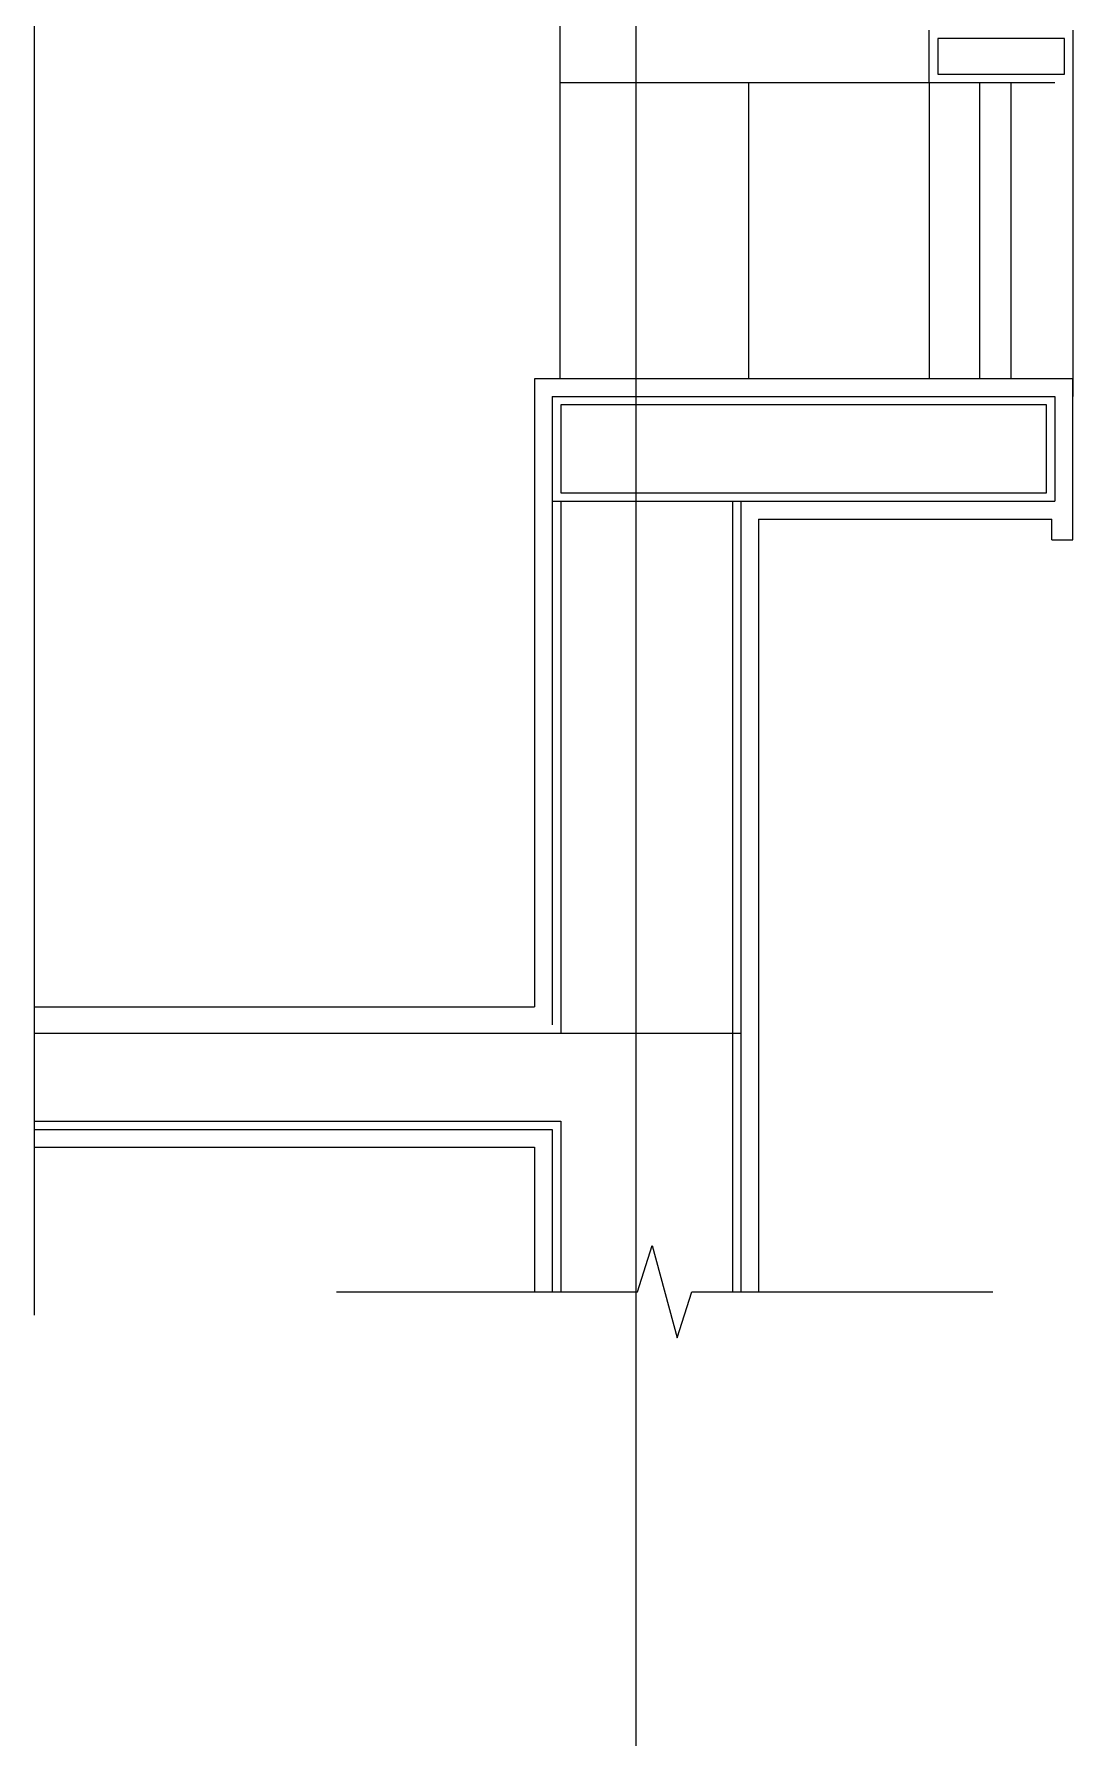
# Model space of a CAD drawing. Header units: metres. Extents: x -3692 to 571, y -2970 to 1681.
# Drawn here: x -3648 to -2656, y -2890 to -1256 of the extents above; entities that cross this region are included whole.
import ezdxf

# ---------------------------------------------------------------- set-up
doc = ezdxf.new("R2010")
doc.units = ezdxf.units.M
for name, color, linetype in [('LM', 141, 'Continuous'), ('OTHER', 7, 'Continuous'), ('PUB_WALL', 7, 'Continuous'), ('S_DOTE', 1, 'Continuous'), ('S_WALL', 7, 'Continuous')]:
    doc.layers.add(name, color=color, linetype=linetype)

msp = doc.modelspace()

# ---------------------------------------------------------------- hatches: boundary and pattern name
at = {"layer": 'LM'}
h = msp.add_hatch(dxfattribs=at)
h.set_pattern_fill('ANSI31', scale=400)
h.paths.add_polyline_path([(-3021.98, 1054.47), (-3045.98, 1142.47), (-3059.98, 1098.47), (-3144.78, 1098.47), (-3144.78, 898.47), (-2980.78, 898.47), (-2980.78, 1098.47), (-3007.98, 1098.47)])
h.paths.add_polyline_path([(-2980.78, -1701.53), (-3144.78, -1701.53), (-3144.78, -2201.53), (-2980.78, -2201.53)])

# ---------------------------------------------------------------- linework, layer by layer
for p, q in [((-3145.57, 181.47), (-3145.57, -1584.53)), ((-3145.57, -1301.53), (-2792.78, -1301.53)), ((-2965.57, -1301.53), (-2965.57, -1584.53)), ((-2792.78, -1301.53), (-2792.78, -1584.53)), ((-2744.92, -1301.53), (-2744.92, -1584.53)), ((-2715.01, -1301.53), (-2715.01, -1584.53)), ((-2655.78, -1301.53), (-2655.78, -1601.53)), ((-2655.78, -1584.53), (-3169.78, -1584.53)), ((-3169.78, -1584.53), (-3169.78, -1718.53)), ((-2655.78, -1718.53), (-2655.78, -1584.53)), ((-3169.78, -1701.53), (-3169.78, -2184.53)), ((-2955.78, -1718.53), (-2675.78, -1718.53)), ((-2955.78, -1718.53), (-2955.78, -2456.49)), ((-2675.78, -1738.53), (-2675.78, -1718.53)), ((-2655.78, -1738.53), (-2655.78, -1718.53)), ((-2675.78, -1738.53), (-2655.78, -1738.53)), ((-3647.51, -2184.53), (-3169.78, -2184.53)), ((-3647.51, -2318.53), (-3169.78, -2318.53)), ((-3169.78, -2318.53), (-3169.78, -2456.49))]:
    msp.add_line(p, q, dxfattribs=at)
at = {"layer": 'OTHER'}
for p, q in [((-3647.51, -678.94), (-3647.51, -2478.92)), ((-3071.57, -2456.49), (-3057.57, -2412.49)), ((-3057.57, -2412.49), (-3033.57, -2500.49)), ((-3358.97, -2456.49), (-3071.57, -2456.49)), ((-3033.57, -2500.49), (-3019.57, -2456.49)), ((-3019.57, -2456.49), (-2732.16, -2456.49))]:
    msp.add_line(p, q, dxfattribs=at)
at = {"layer": 'PUB_WALL'}
for points in [[(-2784.78, -1259.53), (-2784.78, -1293.53), (-2663.78, -1293.53), (-2663.78, -1259.53)], [(-3144.78, -1693.53), (-2680.78, -1693.53), (-2680.78, -1609.53), (-3144.78, -1609.53)]]:
    msp.add_lwpolyline(points, close=True, dxfattribs=at)
for points in [[(-3144.78, -1701.53), (-3144.78, -2209.53)], [(-2980.78, -1701.53), (-2980.78, -2456.49)], [(-3647.51, -2209.53), (-2972.78, -2209.53)], [(-3647.51, -2293.53), (-3144.78, -2293.53), (-3144.78, -2456.49)]]:
    msp.add_lwpolyline(points, dxfattribs=at)
at = {"layer": 'S_DOTE'}
msp.add_line((-3072.78, -2890.19), (-3072.78, -83.82), dxfattribs=at)
at = {"layer": 'S_WALL'}
for p, q in [((-2792.78, -1301.53), (-2792.78, -1251.53)), ((-2655.78, -1251.53), (-2655.78, -1301.53)), ((-2792.78, -1301.53), (-2672.78, -1301.53)), ((-3152.78, -1601.53), (-2672.78, -1601.53)), ((-3152.78, -1601.53), (-3152.78, -2201.53)), ((-2672.78, -1601.53), (-2672.78, -1701.53)), ((-3152.78, -1701.53), (-2672.78, -1701.53)), ((-2972.78, -1701.53), (-2972.78, -2456.49)), ((-3647.51, -2301.53), (-3152.78, -2301.53)), ((-3152.78, -2301.53), (-3152.78, -2456.49))]:
    msp.add_line(p, q, dxfattribs=at)

doc.saveas('drawing.dxf')
